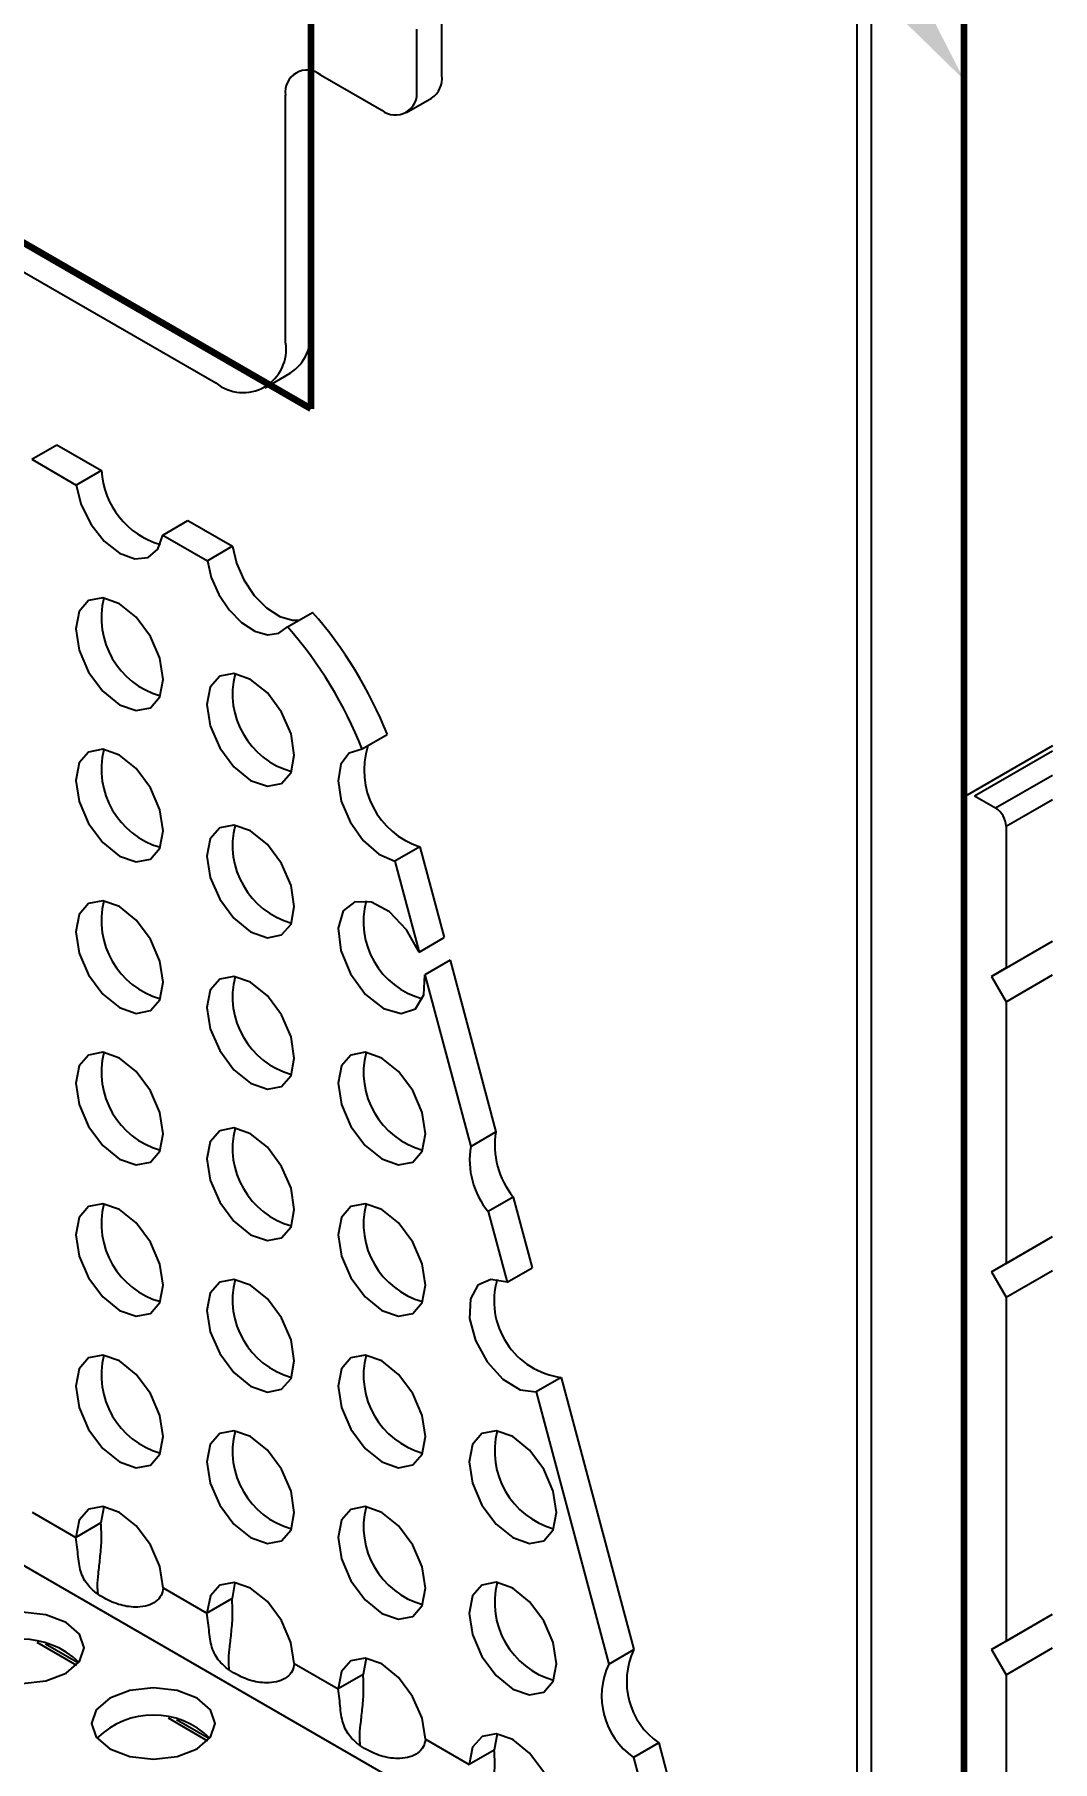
# Model space of a CAD drawing. Extents: x 0 to 13.3, y -7.3 to 0.
# Drawn here: x 4.1 to 5.129, y -6.412 to -4.666 of the extents above; entities that cross this region are included whole.
import ezdxf
from ezdxf import colors
from ezdxf.entities.mleader import LeaderData, LeaderLine
from ezdxf.math import Vec2, Vec3

# ---------------------------------------------------------------- set-up
doc = ezdxf.new("R2010")
doc.units = 0
doc.header["$LTSCALE"] = 0.5
doc.header["$MEASUREMENT"] = 0
for name, color, linetype in [('Brackets', 181, 'CONTINUOUS'), ('End Cap', 92, 'CONTINUOUS'), ('FAB DWG', 221, 'CONTINUOUS'), ('Hardware', 242, 'CONTINUOUS'), ('Housing', 150, 'CONTINUOUS')]:
    doc.layers.add(name, color=color, linetype=linetype)
doc.styles.add('LSAD_Standard', font='arial.ttf')

msp = doc.modelspace()

# ---------------------------------------------------------------- linework, layer by layer
at = {"layer": 'Brackets', "transparency": 16777216}
for p, q in [((4.0969, -5.0953), (4.1223, -5.0807)), ((4.0969, -5.0953), (4.142, -5.1214)), ((4.1223, -5.0807), (4.1674, -5.1067)), ((4.1674, -5.1067), (4.142, -5.1214)), ((4.2295, -5.1719), (4.2549, -5.1572)), ((4.2549, -5.1572), (4.3, -5.1832)), ((4.2295, -5.1719), (4.2746, -5.1979)), ((4.3, -5.1832), (4.2746, -5.1979)), ((4.3556, -5.2648), (4.3809, -5.2501)), ((4.4565, -5.3737), (4.4311, -5.3883)), ((4.4895, -5.4871), (4.4641, -5.5017)), ((4.4895, -5.4871), (4.5139, -5.5788)), ((4.4641, -5.5017), (4.4886, -5.5935)), ((2.945, -5.5531), (4.7127, -6.5736)), ((4.4886, -5.5935), (4.5139, -5.5788)), ((4.52, -5.6016), (4.4946, -5.6163)), ((4.52, -5.6016), (4.5663, -5.7752)), ((4.4946, -5.6163), (4.5409, -5.7899)), ((4.5409, -5.7899), (4.5663, -5.7752)), ((4.5839, -5.8411), (4.5585, -5.8558)), ((4.5839, -5.8411), (4.6029, -5.9126)), ((4.5585, -5.8558), (4.5776, -5.9272)), ((4.5776, -5.9272), (4.6029, -5.9126)), ((4.6325, -6.0234), (4.6071, -6.038)), ((4.6071, -6.038), (4.6805, -6.3132)), ((4.6325, -6.0234), (4.7059, -6.2985)), ((4.0974, -6.1596), (4.1416, -6.1851)), ((4.1699, -6.1541), (4.1669, -6.1705)), ((4.1669, -6.1705), (4.1416, -6.1851)), ((4.3025, -6.2307), (4.2995, -6.247)), ((4.2299, -6.2362), (4.2741, -6.2617)), ((4.2995, -6.247), (4.2741, -6.2617)), ((4.6805, -6.3132), (4.7059, -6.2985)), ((4.3625, -6.3127), (4.4067, -6.3382)), ((4.4351, -6.3072), (4.4321, -6.3236)), ((4.4321, -6.3236), (4.4067, -6.3382)), ((4.5676, -6.3837), (4.5647, -6.4001)), ((4.4951, -6.3892), (4.5393, -6.4147)), ((4.5647, -6.4001), (4.5393, -6.4147)), ((4.731, -6.3929), (4.7056, -6.4075)), ((4.731, -6.3929), (4.7477, -6.4555)), ((4.7056, -6.4075), (4.7223, -6.4702))]:
    msp.add_line(p, q, dxfattribs=at)
at = {"layer": 'Brackets', "transparency": 16777216, "flags": 128}
for points in [[(4.142, -5.1214), (4.147, -5.1414), (4.1569, -5.1611), (4.1703, -5.1781), (4.1858, -5.1902), (4.2012, -5.1959), (4.2146, -5.1945), (4.2245, -5.1861), (4.2295, -5.1719)], [(4.3, -5.1832), (4.3039, -5.2003), (4.3114, -5.2173), (4.3219, -5.2329), (4.3344, -5.2456), (4.3477, -5.2542), (4.3607, -5.258), (4.3675, -5.2578)], [(4.2746, -5.1979), (4.2785, -5.2149), (4.2861, -5.232), (4.2966, -5.2476), (4.309, -5.2603), (4.3224, -5.2689), (4.3353, -5.2727), (4.3467, -5.2712), (4.3556, -5.2648)], [(4.1858, -5.2413), (4.1688, -5.2354), (4.1545, -5.2382), (4.1449, -5.2492), (4.1416, -5.2668), (4.1449, -5.2883), (4.1545, -5.3104), (4.1688, -5.3297), (4.1858, -5.3434), (4.2027, -5.3492), (4.217, -5.3464), (4.2266, -5.3354), (4.2299, -5.3178), (4.2266, -5.2964), (4.217, -5.2743), (4.2027, -5.2549), (4.1858, -5.2413)], [(4.3183, -5.3178), (4.3014, -5.3119), (4.2871, -5.3147), (4.2775, -5.3258), (4.2741, -5.3433), (4.2775, -5.3648), (4.2871, -5.3869), (4.3014, -5.4062), (4.3183, -5.4199), (4.3352, -5.4258), (4.3496, -5.423), (4.3592, -5.412), (4.3625, -5.3944), (4.3592, -5.3729), (4.3496, -5.3508), (4.3352, -5.3315), (4.3183, -5.3178)], [(4.1858, -5.3944), (4.1688, -5.3885), (4.1545, -5.3913), (4.1449, -5.4023), (4.1416, -5.4199), (4.1449, -5.4414), (4.1545, -5.4635), (4.1688, -5.4828), (4.1858, -5.4965), (4.2027, -5.5023), (4.217, -5.4995), (4.2266, -5.4885), (4.2299, -5.4709), (4.2266, -5.4495), (4.217, -5.4274), (4.2027, -5.408), (4.1858, -5.3944)], [(4.4311, -5.3883), (4.4181, -5.3923), (4.4096, -5.4035), (4.4067, -5.4205), (4.4099, -5.4408), (4.4188, -5.4618), (4.432, -5.4806), (4.4478, -5.4945), (4.4641, -5.5017)], [(4.3183, -5.4709), (4.3014, -5.465), (4.2871, -5.4678), (4.2775, -5.4789), (4.2741, -5.4964), (4.2775, -5.5179), (4.2871, -5.54), (4.3014, -5.5593), (4.3183, -5.573), (4.3352, -5.5789), (4.3496, -5.5761), (4.3592, -5.5651), (4.3625, -5.5475), (4.3592, -5.526), (4.3496, -5.5039), (4.3352, -5.4846), (4.3183, -5.4709)], [(4.1858, -5.5475), (4.1688, -5.5416), (4.1545, -5.5444), (4.1449, -5.5554), (4.1416, -5.573), (4.1449, -5.5945), (4.1545, -5.6166), (4.1688, -5.6359), (4.1858, -5.6496), (4.2027, -5.6554), (4.217, -5.6526), (4.2266, -5.6416), (4.2299, -5.624), (4.2266, -5.6026), (4.217, -5.5805), (4.2027, -5.5611), (4.1858, -5.5475)], [(4.4886, -5.5935), (4.4758, -5.5708), (4.4588, -5.5528), (4.4404, -5.5429), (4.4238, -5.5425), (4.4119, -5.5519), (4.4068, -5.5694), (4.4094, -5.592), (4.4192, -5.6156), (4.4344, -5.6363), (4.4526, -5.6505), (4.4704, -5.6555), (4.4849, -5.6507), (4.4935, -5.6368), (4.4946, -5.6163)], [(4.3183, -5.624), (4.3014, -5.6181), (4.2871, -5.6209), (4.2775, -5.632), (4.2741, -5.6495), (4.2775, -5.671), (4.2871, -5.6931), (4.3014, -5.7124), (4.3183, -5.7261), (4.3352, -5.732), (4.3496, -5.7292), (4.3592, -5.7182), (4.3625, -5.7006), (4.3592, -5.6791), (4.3496, -5.657), (4.3352, -5.6377), (4.3183, -5.624)], [(4.1858, -5.7006), (4.1688, -5.6947), (4.1545, -5.6975), (4.1449, -5.7085), (4.1416, -5.7261), (4.1449, -5.7476), (4.1545, -5.7697), (4.1688, -5.789), (4.1858, -5.8027), (4.2027, -5.8085), (4.217, -5.8057), (4.2266, -5.7947), (4.2299, -5.7771), (4.2266, -5.7557), (4.217, -5.7336), (4.2027, -5.7142), (4.1858, -5.7006)], [(4.4509, -5.7006), (4.434, -5.6947), (4.4197, -5.6975), (4.4101, -5.7085), (4.4067, -5.7261), (4.4101, -5.7476), (4.4197, -5.7696), (4.434, -5.789), (4.4509, -5.8026), (4.4678, -5.8085), (4.4822, -5.8057), (4.4917, -5.7947), (4.4951, -5.7771), (4.4917, -5.7556), (4.4822, -5.7335), (4.4678, -5.7142), (4.4509, -5.7006)], [(4.3183, -5.7771), (4.3014, -5.7712), (4.2871, -5.774), (4.2775, -5.7851), (4.2741, -5.8026), (4.2775, -5.8241), (4.2871, -5.8462), (4.3014, -5.8655), (4.3183, -5.8792), (4.3352, -5.8851), (4.3496, -5.8823), (4.3592, -5.8713), (4.3625, -5.8537), (4.3592, -5.8322), (4.3496, -5.8101), (4.3352, -5.7908), (4.3183, -5.7771)], [(4.1858, -5.8537), (4.1688, -5.8478), (4.1545, -5.8506), (4.1449, -5.8616), (4.1416, -5.8792), (4.1449, -5.9007), (4.1545, -5.9228), (4.1688, -5.9421), (4.1858, -5.9558), (4.2027, -5.9616), (4.217, -5.9588), (4.2266, -5.9478), (4.2299, -5.9302), (4.2266, -5.9088), (4.217, -5.8867), (4.2027, -5.8673), (4.1858, -5.8537)], [(4.4509, -5.8537), (4.434, -5.8478), (4.4197, -5.8506), (4.4101, -5.8616), (4.4067, -5.8792), (4.4101, -5.9007), (4.4197, -5.9227), (4.434, -5.9421), (4.4509, -5.9557), (4.4678, -5.9616), (4.4822, -5.9588), (4.4917, -5.9478), (4.4951, -5.9302), (4.4917, -5.9087), (4.4822, -5.8867), (4.4678, -5.8673), (4.4509, -5.8537)], [(4.3183, -5.9302), (4.3014, -5.9243), (4.2871, -5.9271), (4.2775, -5.9382), (4.2741, -5.9557), (4.2775, -5.9772), (4.2871, -5.9993), (4.3014, -6.0186), (4.3183, -6.0323), (4.3352, -6.0382), (4.3496, -6.0354), (4.3592, -6.0244), (4.3625, -6.0068), (4.3592, -5.9853), (4.3496, -5.9632), (4.3352, -5.9439), (4.3183, -5.9302)], [(4.5776, -5.9272), (4.5611, -5.9243), (4.5481, -5.9302), (4.5406, -5.9441), (4.5398, -5.9637), (4.5458, -5.986), (4.5576, -6.0076), (4.5734, -6.0251), (4.5908, -6.0358), (4.6071, -6.038)], [(4.1858, -6.0068), (4.1688, -6.0009), (4.1545, -6.0037), (4.1449, -6.0147), (4.1416, -6.0323), (4.1449, -6.0538), (4.1545, -6.0759), (4.1688, -6.0952), (4.1858, -6.1089), (4.2027, -6.1147), (4.217, -6.112), (4.2266, -6.1009), (4.2299, -6.0833), (4.2266, -6.0619), (4.217, -6.0398), (4.2027, -6.0204), (4.1858, -6.0068)], [(4.4509, -6.0068), (4.434, -6.0009), (4.4197, -6.0037), (4.4101, -6.0147), (4.4067, -6.0323), (4.4101, -6.0538), (4.4197, -6.0758), (4.434, -6.0952), (4.4509, -6.1088), (4.4678, -6.1147), (4.4822, -6.1119), (4.4917, -6.1009), (4.4951, -6.0833), (4.4917, -6.0618), (4.4822, -6.0398), (4.4678, -6.0204), (4.4509, -6.0068)], [(4.3183, -6.0833), (4.3014, -6.0774), (4.2871, -6.0802), (4.2775, -6.0913), (4.2741, -6.1088), (4.2775, -6.1303), (4.2871, -6.1524), (4.3014, -6.1717), (4.3183, -6.1854), (4.3352, -6.1913), (4.3496, -6.1885), (4.3592, -6.1775), (4.3625, -6.1599), (4.3592, -6.1384), (4.3496, -6.1163), (4.3352, -6.097), (4.3183, -6.0833)], [(4.5835, -6.0833), (4.5666, -6.0774), (4.5522, -6.0802), (4.5427, -6.0912), (4.5393, -6.1088), (4.5427, -6.1303), (4.5522, -6.1524), (4.5666, -6.1717), (4.5835, -6.1854), (4.6004, -6.1912), (4.6147, -6.1885), (4.6243, -6.1774), (4.6277, -6.1598), (4.6243, -6.1384), (4.6147, -6.1163), (4.6004, -6.097), (4.5835, -6.0833)], [(4.2299, -6.2362), (4.2265, -6.2147), (4.2169, -6.1927), (4.2026, -6.1735), (4.1858, -6.1599), (4.1689, -6.154), (4.1546, -6.1567), (4.145, -6.1677), (4.1416, -6.1851)], [(4.4509, -6.1599), (4.434, -6.154), (4.4197, -6.1568), (4.4101, -6.1678), (4.4067, -6.1854), (4.4101, -6.2069), (4.4197, -6.2289), (4.434, -6.2483), (4.4509, -6.2619), (4.4678, -6.2678), (4.4822, -6.265), (4.4917, -6.254), (4.4951, -6.2364), (4.4917, -6.2149), (4.4822, -6.1929), (4.4678, -6.1735), (4.4509, -6.1599)], [(4.3625, -6.3127), (4.3591, -6.2913), (4.3495, -6.2693), (4.3352, -6.25), (4.3183, -6.2364), (4.3015, -6.2306), (4.2872, -6.2333), (4.2776, -6.2442), (4.2741, -6.2617)], [(4.5835, -6.2364), (4.5666, -6.2305), (4.5522, -6.2333), (4.5427, -6.2443), (4.5393, -6.2619), (4.5427, -6.2834), (4.5522, -6.3055), (4.5666, -6.3248), (4.5835, -6.3385), (4.6004, -6.3444), (4.6147, -6.3416), (4.6243, -6.3305), (4.6277, -6.313), (4.6243, -6.2915), (4.6147, -6.2694), (4.6004, -6.2501), (4.5835, -6.2364)], [(4.1316, -6.2713), (4.1113, -6.2635), (4.0874, -6.2607), (4.0635, -6.2635), (4.0432, -6.2713), (4.0296, -6.283), (4.0249, -6.2968), (4.0296, -6.3106), (4.0432, -6.3223), (4.0635, -6.3302), (4.0874, -6.3329), (4.1113, -6.3302), (4.1316, -6.3223), (4.1451, -6.3106), (4.1499, -6.2968), (4.1451, -6.283), (4.1316, -6.2713)], [(4.4951, -6.3892), (4.4917, -6.3678), (4.4821, -6.3458), (4.4678, -6.3266), (4.4509, -6.313), (4.4341, -6.3071), (4.4198, -6.3098), (4.4102, -6.3207), (4.4067, -6.3382)], [(4.2642, -6.3478), (4.2439, -6.34), (4.22, -6.3373), (4.1961, -6.34), (4.1758, -6.3478), (4.1622, -6.3596), (4.1575, -6.3734), (4.1622, -6.3872), (4.1758, -6.3989), (4.1961, -6.4067), (4.22, -6.4094), (4.2439, -6.4067), (4.2642, -6.3989), (4.2777, -6.3872), (4.2825, -6.3734), (4.2777, -6.3596), (4.2642, -6.3478)], [(4.6277, -6.4658), (4.6243, -6.4443), (4.6147, -6.4223), (4.6004, -6.4031), (4.5835, -6.3895), (4.5666, -6.3836), (4.5523, -6.3864), (4.5427, -6.3973), (4.5393, -6.4147)]]:
    msp.add_lwpolyline(points, dxfattribs=at)
at = {"layer": 'Brackets', "transparency": 16777216}
for centre, radius, start, end in [((4.2496, -5.1022), 0.0823, 183.1178, 254.0875), ((4.249, -5.2558), 0.0816, 165.6081, 254.3865), ((4.0615, -5.5303), 0.425, 21.6291, 41.2545), ((4.0361, -5.545), 0.425, 21.6291, 41.2545), ((4.3816, -5.3324), 0.0816, 165.6081, 254.3865), ((4.249, -5.4089), 0.0816, 165.6081, 254.3865), ((4.5143, -5.4096), 0.0813, 162.4231, 252.2024), ((4.3816, -5.4855), 0.0816, 165.6081, 254.3865), ((4.249, -5.562), 0.0816, 165.6081, 254.3865), ((4.5133, -5.5625), 0.081, 165.1363, 254.8583), ((4.3816, -5.6386), 0.0816, 165.6081, 254.3865), ((4.249, -5.7151), 0.0816, 165.6081, 254.3865), ((4.5141, -5.7151), 0.0816, 165.6081, 254.3865), ((4.3816, -5.7917), 0.0816, 165.6081, 254.3865), ((4.6487, -5.7885), 0.0835, 170.8028, 219.0603), ((4.6233, -5.8032), 0.0835, 170.8028, 219.0603), ((4.249, -5.8682), 0.0816, 165.6081, 254.3865), ((4.5141, -5.8682), 0.0816, 165.6081, 254.3865), ((4.3816, -5.9448), 0.0816, 165.6081, 254.3865), ((4.6423, -5.9462), 0.0778, 163.7448, 262.7552), ((4.249, -6.0213), 0.0816, 165.6081, 254.3865), ((4.5141, -6.0213), 0.0816, 165.6081, 254.3865), ((4.3816, -6.0979), 0.0816, 165.6081, 254.3865), ((4.6467, -6.0978), 0.0816, 165.6081, 254.3865), ((4.5141, -6.1744), 0.0816, 165.6081, 254.3865), ((4.6467, -6.2509), 0.0816, 165.6081, 254.3865), ((4.0874, -6.3698), 0.0817, 45.6215, 134.3785), ((4.7741, -6.3309), 0.0755, 154.6458, 235.2172), ((4.7487, -6.3455), 0.0755, 154.6458, 235.2172), ((4.22, -6.4464), 0.0817, 45.6215, 134.3785)]:
    msp.add_arc(centre, radius, start, end, dxfattribs=at)
for points, knots in [([(4.164, -6.2417), (4.1638, -6.2394), (4.1632, -6.2332), (4.1644, -6.2211), (4.1662, -6.2055), (4.1679, -6.1878), (4.1673, -6.1765), (4.1669, -6.1705)], [0, 0, 0, 0, 0.106623, 0.290736, 0.498507, 0.734007, 1, 1, 1, 1]), ([(4.2299, -6.2362), (4.2295, -6.2388), (4.2285, -6.2441), (4.2224, -6.2505), (4.214, -6.2545), (4.2017, -6.2562), (4.1861, -6.2541), (4.1694, -6.2467), (4.1554, -6.2367), (4.1478, -6.2248), (4.145, -6.2137), (4.1438, -6.2046), (4.143, -6.1946), (4.1421, -6.1884), (4.1416, -6.1851)], [0, 0, 0, 0, 0.060389, 0.119474, 0.182038, 0.252164, 0.372296, 0.501655, 0.644393, 0.76487, 0.821342, 0.877965, 0.936884, 1, 1, 1, 1]), ([(4.2966, -6.3182), (4.2964, -6.3159), (4.2958, -6.3097), (4.297, -6.2976), (4.2988, -6.2821), (4.3005, -6.2643), (4.2998, -6.253), (4.2995, -6.247)], [0, 0, 0, 0, 0.106623, 0.290736, 0.498507, 0.734007, 1, 1, 1, 1]), ([(4.3625, -6.3127), (4.362, -6.3153), (4.3611, -6.3206), (4.355, -6.327), (4.3466, -6.331), (4.3343, -6.3328), (4.3187, -6.3307), (4.302, -6.3233), (4.288, -6.3132), (4.2804, -6.3014), (4.2776, -6.2902), (4.2764, -6.2811), (4.2756, -6.2712), (4.2746, -6.2649), (4.2741, -6.2617)], [0, 0, 0, 0, 0.060389, 0.119474, 0.182038, 0.252164, 0.372296, 0.501655, 0.644393, 0.76487, 0.821342, 0.877965, 0.936884, 1, 1, 1, 1]), ([(4.4292, -6.3948), (4.429, -6.3925), (4.4283, -6.3862), (4.4296, -6.3742), (4.4313, -6.3586), (4.433, -6.3409), (4.4324, -6.3295), (4.4321, -6.3236)], [0, 0, 0, 0, 0.1066226, 0.2907357, 0.4985067, 0.7340068, 1, 1, 1, 1]), ([(4.4951, -6.3892), (4.4946, -6.3919), (4.4937, -6.3971), (4.4876, -6.4035), (4.4792, -6.4075), (4.4669, -6.4093), (4.4512, -6.4072), (4.4346, -6.3998), (4.4206, -6.3897), (4.413, -6.3779), (4.4102, -6.3668), (4.409, -6.3577), (4.4082, -6.3477), (4.4072, -6.3414), (4.4067, -6.3382)], [0, 0, 0, 0, 0.060389, 0.119474, 0.182038, 0.252164, 0.372296, 0.501655, 0.644393, 0.76487, 0.821342, 0.877965, 0.936884, 1, 1, 1, 1]), ([(4.5618, -6.4713), (4.5615, -6.469), (4.5609, -6.4628), (4.5622, -6.4507), (4.5639, -6.4352), (4.5656, -6.4174), (4.565, -6.4061), (4.5647, -6.4001)], [0, 0, 0, 0, 0.106623, 0.290736, 0.498507, 0.734007, 1, 1, 1, 1])]:
    msp.add_open_spline(points, degree=3, knots=knots, dxfattribs=at)
at = {"layer": 'End Cap', "transparency": 16777216}
for p, q in [((5.0398, -3.7012), (5.0398, -6.7128)), ((4.9317, -6.7), (4.9317, -3.7555)), ((4.9457, -3.7556), (4.9457, -6.7081)), ((4.1022, -6.2911), (4.1422, -6.3142)), ((4.1108, -6.2927), (4.1442, -6.3119)), ((4.2348, -6.3676), (4.2748, -6.3907)), ((4.2434, -6.3692), (4.2767, -6.3885))]:
    msp.add_line(p, q, dxfattribs=at)
at = {"layer": 'FAB DWG', "color": 1, "lineweight": 90, "ltscale": 0.5, "transparency": 16777216}
msp.add_lwpolyline([(5.0398, -6.6461), (5.0398, -3.6931), (2.9185, -2.4684), (2.9185, -5.4215)], dxfattribs=at)
msp.add_lwpolyline([(4.3791, -5.0443), (3.3803, -4.4676), (3.3803, -3.3142), (4.3791, -3.8909)], close=True, dxfattribs=at)
at = {"layer": 'Hardware', "transparency": 16777216}
for p, q in [((3.4256, -4.5231), (4.283, -5.0181)), ((4.4863, -4.722), (4.4863, -4.6606)), ((4.5117, -4.7074), (4.5117, -4.6459)), ((4.3791, -4.9626), (4.3791, -4.7125)), ((4.389, -4.7067), (4.4509, -4.7425)), ((4.3537, -4.9772), (4.3537, -4.7272)), ((4.4759, -4.7449), (4.5013, -4.7303)), ((4.333, -5.023), (4.3584, -5.0083))]:
    msp.add_line(p, q, dxfattribs=at)
at = {"layer": 'Hardware', "transparency": 16777216, "flags": 128}
msp.add_lwpolyline([(4.3802, -4.7029), (4.3798, -4.7049), (4.3791, -4.7125)], dxfattribs=at)
at = {"layer": 'Hardware', "transparency": 16777216}
for centre, radius, start, end in [((4.3752, -4.7237), 0.0218, 50.7967, 189.214), ((4.4879, -4.7104), 0.024, 304.0564, 7.2558), ((4.4647, -4.7255), 0.0218, 230.7967, 9.214), ((4.3315, -4.9686), 0.048, 304.0564, 7.2558), ((4.3106, -4.9842), 0.0437, 230.7967, 9.214)]:
    msp.add_arc(centre, radius, start, end, dxfattribs=at)
at = {"layer": 'Housing', "transparency": 16777216}
for p, q in [((5.1292, -5.385), (5.0429, -5.4348)), ((5.0504, -5.4356), (5.1292, -5.3901)), ((5.0716, -5.4478), (5.1292, -5.4146)), ((5.0504, -5.4356), (5.0716, -5.4478)), ((5.0822, -5.4662), (5.1292, -5.4391)), ((5.0822, -5.4662), (5.0822, -5.6095)), ((5.0674, -5.6181), (5.1292, -5.5824)), ((5.0822, -5.6095), (5.1292, -5.5824)), ((5.0822, -5.6095), (5.0674, -5.6181)), ((5.0674, -5.6181), (5.0822, -5.6437)), ((5.0822, -5.6437), (5.1292, -5.6166)), ((5.0822, -5.6437), (5.0822, -5.9082)), ((5.0674, -5.9167), (5.1292, -5.8811)), ((5.0822, -5.9082), (5.1292, -5.8811)), ((5.0822, -5.9082), (5.0674, -5.9167)), ((5.0674, -5.9167), (5.0822, -5.9423)), ((5.0822, -5.9423), (5.1292, -5.9152)), ((5.0822, -5.9423), (5.0822, -6.2899)), ((5.0674, -6.2984), (5.1292, -6.2628)), ((5.0822, -6.2899), (5.1292, -6.2628)), ((5.0822, -6.2899), (5.0674, -6.2984)), ((5.0674, -6.2984), (5.0822, -6.324)), ((5.0822, -6.324), (5.1292, -6.2969)), ((5.0822, -6.324), (5.0822, -6.6134))]:
    msp.add_line(p, q, dxfattribs=at)
msp.add_arc((5.0592, -5.4672), 0.0231, 2.6055, 57.3945, dxfattribs=at)

# ---------------------------------------------------------------- leaders
at = {"layer": 'FAB DWG', "ltscale": 0.5, "transparency": 16777216}
ml = msp.add_multileader_mtext('Standard', dxfattribs=at)
ml.set_content('\\A1;{\\fArial|b1|i0|c0|p34;\\LWIRING NOTE:\\P}SEAL END PLATES WITH PLENUM RATED ALUMINUM TAPE', color=256, style='LSAD_Standard')
ml.set_leader_properties()
ml.build(insert=Vec2(0, 0))
ml.multileader.update_dxf_attribs({"text_left_attachment_type": 2, "dogleg_length": 0.36, "arrow_head_size": 0.1875})
ctx = ml.context
ctx.base_point, ctx.char_height, ctx.arrow_head_size, ctx.landing_gap_size, ctx.plane_origin = Vec3(0.0351, -4.74), 0.1875, 0.1875, 0.09, Vec3(5.7281, 13.667)
ctx.left_attachment, ctx.text_align_type = 2, 2
notes = []
notes.append((ctx, [(1, (1, 1, 0), (2.6922, -4.1118), (-1, 0), 0.1297, [(3, [(5.0398, -4.7117), (3.7329, -2.9386), (2.9185, -3.2986), (4.1467, -3.7567)], 0, [])])]))
ctx.mtext.insert, ctx.mtext.width, ctx.mtext.defined_height, ctx.mtext.alignment, ctx.mtext.flow_direction = Vec3(2.4726, -4.0181), 2.351815, 1.4978, 3, 5
for ctx, leaders in notes:
    for number, flags, end, landing, length, lines in leaders:
        leader = LeaderData()
        leader.index, (leader.has_last_leader_line, leader.has_dogleg_vector, leader.attachment_direction) = number, flags
        leader.last_leader_point, leader.dogleg_vector, leader.dogleg_length = Vec3(end), Vec3(landing), length
        for number, points, colour, breaks in lines:
            line = LeaderLine()
            line.index, line.vertices, line.color, line.breaks = number, Vec3.list(points), colors.encode_raw_color(colour), breaks
            leader.lines.append(line)
        ctx.leaders.append(leader)

doc.saveas('drawing.dxf')
